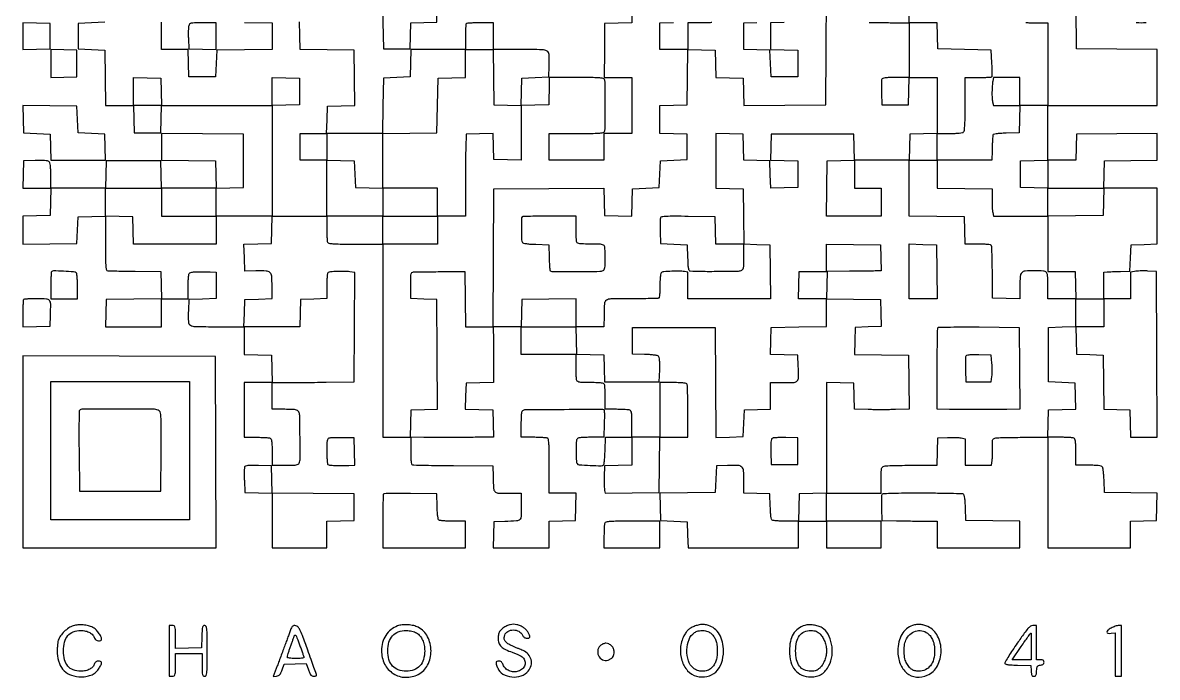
# Model space of a CAD drawing. Extents: x 179 to 1071, y 112 to 1107.
# Drawn here: x 179 to 1071, y 112 to 627 of the extents above; entities that cross this region are included whole.
import ezdxf

# ---------------------------------------------------------------- set-up
doc = ezdxf.new("R2010")
doc.units = 0

msp = doc.modelspace()

# ---------------------------------------------------------------- linework, layer by layer
for points in [[(658.112078, 659.283832), (658, 627.067663), (647.25, 626.783832), (636.5, 626.5), (636.287454, 605.25), (636.074907, 584), (647.037454, 584), (658, 584), (658, 562), (658, 540), (647, 540), (636, 540), (636, 529.5), (636, 519), (614.5, 519), (593, 519), (593, 529.5), (593, 540), (614.393011, 540, 0.002234), (626.024548, 540.051967, 0.014416), (631.892546, 540.273677, 0.022066), (635.350215, 540.658084, 0.268578), (636.347907, 541.464247, 0.090791), (636.854042, 544.164011, 0.001104), (636.890259, 562.008914, 0.001105), (636.847626, 579.85286, 0.090699), (636.340557, 582.554907, 0.27007), (635.353634, 583.347839, 0.020886), (631.844016, 583.726632, 0.01417), (625.939559, 583.947622, 0.002268), (614.393011, 584), (593, 584), (592.938509, 579.75, -0.001559), (592.901895, 577.668151, -0.000637), (592.839707, 574.839063, -0.00063), (592.765194, 571.799795, -0.000805), (592.688509, 569), (592.5, 562.5), (581.75, 562.216168), (571, 561.932337), (571, 540.432337), (571, 518.932337), (560.25, 519.216168), (549.5, 519.5), (549.214647, 529.783473), (548.929295, 540.066946), (538.214647, 539.783473), (527.5, 539.5), (527.296894, 529, 0.002228), (527.21541, 523.526299, 0.000669), (527.139675, 515.195312, 0.000671), (527.079753, 505.847196, 0.000728), (527.046894, 496.75), (527, 475), (516, 475), (505, 475), (505, 464), (505, 453), (483.5, 453), (462, 453), (462, 464), (462, 475), (440, 475), (418, 475), (418, 497), (418, 519), (407.5, 519), (397, 519), (397, 529.5), (397, 540), (407.466168, 540), (417.932337, 540), (418.216168, 550.75), (418.5, 561.5), (429.269408, 561.784029), (440.038815, 562.068057), (439.769408, 583.784029), (439.5, 605.5), (418.312025, 605.769707), (397.124049, 606.039414), (396.812025, 616.919814, -0.004491), (396.714923, 621.85121, -0.002696), (396.683795, 627.707745, -0.002699)], [(720.913621, 627.30265, -0.030363), (717.960143, 627.059586, -0.005351), (712.393011, 627), (702, 627), (702, 616.533832), (702, 606.067663), (712.75, 605.783832), (723.5, 605.5), (723.783492, 594.783492), (724.066984, 584.066984), (734.783492, 583.783492), (745.5, 583.5), (745.783972, 572.736192), (746.067944, 561.972383), (778.283972, 562.236192), (810.5, 562.5), (810.760623, 605.75), (811.021245, 649)], [(243.5, 627.5), (233, 627), (222.5, 626.5), (222.5, 616.5), (222.5, 606.5), (233, 606), (243.5, 605.5), (243.769502, 583.75), (244.039005, 562), (254.985671, 562), (265.932337, 562), (266.216168, 551.25), (266.5, 540.5), (277, 540.5), (287.5, 540.5), (287.783832, 551.25), (288.067663, 562), (331.533832, 562), (375, 562), (375, 518.5), (375, 475), (353, 475), (331, 475), (331, 485.966168), (331, 496.932337), (341.75, 497.216168), (352.5, 497.5), (352.5, 518.5), (352.5, 539.5), (320.25, 539.763853), (288, 540.027706), (288, 529.533741), (288, 519.039775), (309.25, 518.769888), (330.5, 518.5), (330.783832, 507.75), (331.067663, 497), (309.567663, 497), (288.067663, 497), (287.783832, 507.75), (287.5, 518.5), (266, 518.5), (244.5, 518.5), (244.216168, 507.75), (243.932337, 497), (222.466168, 497), (201, 497), (201, 506.877555, 0.007345), (200.929838, 511.653266, 0.024181), (200.685192, 514.794146, 0.035127), (200.271246, 516.875583, 0.154085), (199.600715, 517.916414, 0.132968), (198.513859, 518.412685, 0.020746), (196.150171, 518.703614, 0.018924), (192.957683, 518.84141, 0.009044), (188.850715, 518.788859), (179.5, 518.5), (179.216168, 507.75), (178.932337, 497), (190, 497), (201.067663, 497), (200.783832, 486.25), (200.5, 475.5), (189.75, 475.216168), (179, 474.932337), (179, 463.946281), (179, 452.960225), (200.25, 453.230112), (221.5, 453.5), (222, 464), (222.5, 474.5), (233.25, 474.783832), (244, 475.067663), (244, 453.533832, 0.001675), (244.043589, 440.524394, 0.018528), (244.271205, 435.325334, 0.050273), (244.750656, 432.709344, 0.321807), (245.75, 431.923472, 0.007858), (247.023208, 431.887831, 0.000194), (252.860938, 431.818467, 0.000419), (259.709552, 431.745494, 0.000286), (267.5, 431.673472), (287.5, 431.5), (287.783633, 420.769596), (288.067266, 410.039192), (266.283633, 409.769596), (244.5, 409.5), (244.216168, 398.75), (243.932337, 388), (265.966168, 388), (288, 388), (288, 399), (288, 410), (298.5, 410), (309, 410), (309.015313, 419.25, -0.008564), (309.083719, 422.891651, -0.01156), (309.278071, 426.180407, -0.008708), (309.549609, 428.898746, -0.112428), (309.888304, 429.853513, -0.201789), (311.09201, 430.690792, -0.032899), (313.967568, 431.107027, -0.021422), (318.556834, 431.268356, -0.005017), (326.25, 431.131925), (331, 431), (331, 420.533832), (331, 410.067663), (320.25, 409.783832), (309.5, 409.5), (309.204946, 401, 0.017378), (309.205453, 391.813808, 0.257598), (310.800938, 389.146345, 0.129107), (314.504163, 388.118547, 0.003484), (331.519052, 388), (353, 388), (353, 377.033832), (353, 366.067663), (363.75, 365.783832), (374.5, 365.5), (374.783832, 354.75), (375.067663, 344), (364.033832, 344), (353, 344), (353, 322.5), (353, 301), (362.418213, 301, -0.005951), (366.140776, 300.955695, -0.007831), (369.534475, 300.821697, -0.005915), (372.361889, 300.632106, -0.07203), (373.418213, 300.393011, -0.205218), (374.23239, 299.601595, -0.063068), (374.69735, 297.913621, -0.030363), (374.940414, 294.960143, -0.005351), (375, 289.393011), (375, 279), (385.393011, 279, 0.005351), (390.960143, 279.059586, 0.030363), (393.913621, 279.30265, 0.063068), (395.601595, 279.76761, 0.205218), (396.393011, 280.581787, 0.092035), (397.082732, 284.311621, 0.002469), (396.988198, 301.079487, 0.002013), (396.739749, 318.093092, 0.118746), (395.964816, 321.065741, 0.136247), (394.97615, 322.101327, 0.091172), (393.431565, 322.675502, 0.038385), (390.714599, 322.940782, 0.005149), (384.964816, 323), (375, 323), (375, 333.5), (375, 344), (385.25, 344.051249, 0.000534), (390.634636, 344.08392, 0.000154), (398.951562, 344.145827, 0.000155), (408.325425, 344.221401, 0.000165), (417.5, 344.301249), (439.5, 344.5), (439.760523, 387.616919), (440.021046, 430.733839), (436.260523, 431.226813, 0.030152), (432.075146, 431.520531, 0.012571), (426.413413, 431.433531, 0.008025), (420.87151, 431.119774, 0.120825), (419.047221, 430.529184, 0.221212), (418.609612, 429.863881, 0.011873), (418.292763, 427.293564, 0.015881), (418.071187, 423.998726, 0.008847), (418, 419.975966), (418, 410.069966), (407.75, 409.784983), (397.5, 409.5), (397.216168, 398.75), (396.932337, 388), (374.932337, 388), (352.932337, 388), (353.216168, 398.75), (353.5, 409.5), (364.25, 409.783832), (375, 410.067663), (375, 419.998648, 0.017952), (374.722203, 427.733478, 0.189539), (373.383025, 430.531217, 0.179112), (370.458594, 431.751344, 0.015715), (362.295316, 431.827825), (353.5, 431.633786), (353.216515, 442.282722), (352.93303, 452.931657), (363.716515, 453.215829), (374.5, 453.5), (374.783832, 464.25), (375.067663, 475), (396.533832, 475), (418, 475), (418, 465.581787, 0.005951), (418.044305, 461.859224, 0.007831), (418.178303, 458.465525, 0.005915), (418.367894, 455.638111, 0.07203), (418.606989, 454.581787, 0.258697), (419.662537, 453.696146, 0.030015), (422.835307, 453.275578, 0.015901), (428.485827, 453.049566, 0.002045), (440.606989, 453), (462, 453), (462, 377), (462, 301), (473, 301), (484, 301), (484, 290.468615, 0.006207), (484.063528, 285.351, 0.023583), (484.293405, 282.163056, 0.034381), (484.676007, 280.150606, 0.241481), (485.32139, 279.430165, 0.085611), (486.377617, 279.220891, 0.000629), (495.339902, 279.009908, 0.002355), (505.620934, 278.829261, 0.001505), (517.57139, 278.71155), (548.5, 278.5), (548.75078, 270, 0.007926), (549.170229, 260.756564, 0.170244), (550.214363, 258.27627, 0.199796), (552.528292, 257.184972, 0.011573), (560.519052, 257), (571, 257), (571, 246.519052, -0.011573), (570.815028, 238.528292, -0.199796), (569.72373, 236.214363, -0.170244), (567.243436, 235.170229, -0.007926), (558, 234.75078), (549.5, 234.5), (549.215017, 224.25), (548.930034, 214), (570.965017, 214), (593, 214), (593, 224.465017), (593, 234.930034), (603.25, 235.215017), (613.5, 235.5), (613.783832, 246.25), (614.067663, 257), (603.533832, 257), (593, 257), (592.905133, 267.75, -0.001128), (592.873119, 272.623851, -0.000676), (592.855971, 278.415424, -0.000676), (592.854492, 284.179654, -0.001177), (592.870992, 288.962083, 0.007104), (592.830855, 293.738102, 0.019964), (592.622009, 297.073424, 0.022901), (592.278536, 299.373225, 0.205491), (591.715859, 300.19677, 0.117117), (590.829819, 300.503135, 0.007), (587.993096, 300.74692, 0.010204), (584.573455, 300.922577, 0.007336), (580.75, 300.984687), (571, 301), (571, 311.393011, -0.005351), (571.059586, 316.960143, -0.030363), (571.30265, 319.913621, -0.063068), (571.76761, 321.601595, -0.205218), (572.581787, 322.393011, -0.090721), (575.163116, 322.877312, -0.000363), (604.735819, 322.989344, -0.000184), (634.904728, 323.070625, -0.198215), (636.083333, 322.587487, -0.195794), (636.245504, 322.207851, -0.001928), (636.285267, 319.186075, -0.005961), (636.276071, 315.675605, -0.003785), (636.185662, 311.587487), (635.871323, 301), (626.517449, 301, 0.005991), (622.819538, 300.955691, 0.007872), (619.446625, 300.821697, 0.005967), (616.636623, 300.632065, 0.071896), (615.581787, 300.393011, 0.19467), (614.780298, 299.644942, 0.069116), (614.312224, 298.117276, 0.033827), (614.069372, 295.475625, 0.00643), (614.015313, 290.643011, 0.007669), (614.076382, 287.053884, 0.010583), (614.248778, 283.835561, 0.007462), (614.488346, 281.169118, 0.115963), (614.788585, 280.307836, 0.238871), (616.381675, 279.362557, 0.005895), (625.114481, 278.883699, 0.006457), (633.798042, 278.622444, 0.202967), (635.742197, 279.40648, 0.168511), (636.055932, 280.050871, 0.005297), (636.377571, 283.000591, 0.00977), (636.655412, 286.533658, 0.006555), (636.841025, 290.58095), (637.18205, 301), (647.591025, 301), (658, 301), (658, 290.033832), (658, 279.067663), (647.25, 278.783832), (636.5, 278.5), (636.204946, 270, 0.006937), (636.133698, 266.579253, 0.008098), (636.163731, 263.330116, 0.007286), (636.273473, 260.588797, 0.047804), (636.478972, 259.230182), (637.048052, 256.960364), (658.274026, 257.230182), (679.5, 257.5), (679.769502, 279.25), (680.039005, 301), (690.989613, 301), (701.940221, 301), (701.930245, 321.022101, 0.002637), (701.885331, 328.801844, 0.003947), (701.756607, 335.596842, 0.001694), (701.581263, 341.396814, 0.083392), (701.353146, 342.522101, 0.219636), (700.585883, 343.269048, 0.051431), (698.796828, 343.700808, 0.027825), (695.767084, 343.938827, 0.005691), (690.393011, 344), (680, 344), (680, 322.5), (680, 301), (669, 301), (658, 301), (658, 311.393011, 0.005351), (657.940414, 316.960143, 0.030363), (657.69735, 319.913621, 0.063068), (657.23239, 321.601595, 0.205218), (656.418213, 322.393011, 0.070946), (655.373807, 322.631778, 0.006338), (652.68135, 322.821697, 0.008159), (649.449196, 322.955669, 0.006277), (645.918213, 323), (637, 323), (637, 331.918213, 0.006277), (636.955669, 335.449196, 0.008159), (636.821697, 338.68135, 0.006338), (636.631778, 341.373807, 0.070946), (636.393011, 342.418213, 0.204366), (635.605154, 343.231384, 0.063541), (633.93074, 343.696802, 0.030628), (631.003676, 343.940206, 0.005432), (625.5, 344, -0.005432), (619.996324, 344.059794, -0.030628), (617.06926, 344.303198, -0.063541), (615.394846, 344.768616, -0.204366), (614.606989, 345.581787, -0.07203), (614.367894, 346.638111, -0.005915), (614.178303, 349.465525, -0.007831), (614.044305, 352.859224, -0.005951), (614, 356.581787), (614, 366), (592.5, 366), (571, 366), (571, 377), (571, 388), (592.466168, 388), (613.932337, 388), (614.216168, 377.25), (614.5, 366.5), (625.216508, 366.216508), (635.933016, 365.933016), (636.216508, 355.216508), (636.5, 344.5), (658, 344.5), (679.5, 344.5), (679.784391, 354.099013, 0.007277), (679.854647, 358.762447, 0.02466), (679.706214, 361.801719, 0.036405), (679.360369, 363.805803, 0.159945), (678.730267, 364.808896, 0.130478), (677.755874, 365.259591, 0.01114), (675.010214, 365.678669, 0.01414), (671.661415, 366.01774, 0.010482), (667.945876, 366.209882), (658.5, 366.5), (658.5, 377), (658.5, 387.5), (691, 387.5), (723.5, 387.5), (723.760648, 344.216276), (724.021296, 300.932553), (734.760648, 301.216276), (745.5, 301.5), (746, 312), (746.5, 322.5), (756.75, 322.784983), (767, 323.069966), (767, 333.534983), (767, 344), (777.480948, 344, 0.01319), (785.50249, 344.211645, 0.203196), (787.933469, 345.397028, 0.179688), (788.928151, 348.034911, 0.009927), (788.795054, 357), (788.5, 365.5), (777.716515, 365.784171), (766.93303, 366.068343), (767.216515, 376.784171), (767.5, 387.5), (789.25, 387.769502), (811, 388.039005), (811, 399.03939), (811, 410.039775), (832.25, 409.769888), (853.5, 409.5), (853.783473, 398.785353), (854.066946, 388.070705), (843.783473, 387.785353), (833.5, 387.5), (833.216371, 376.769986), (832.932742, 366.039971), (854.216371, 365.769986), (875.5, 365.5), (875.769629, 344.338997), (876.039257, 323.177994), (865.269629, 322.838997, -0.004764), (860.370632, 322.731502, -0.002808), (854.515836, 322.691718, -0.002808), (848.666157, 322.717677, -0.004802), (843.78428, 322.813661), (833.068561, 323.127322), (832.78428, 333.313661), (832.5, 343.5), (821.75, 343.783832), (811, 344.067663), (811, 300.567663), (811, 257.067663), (800.25, 256.783832), (789.5, 256.5), (789.216168, 245.75), (788.932337, 235), (779.216168, 235.015313, -0.007334), (775.406013, 235.077213, -0.010202), (771.998336, 235.252233, -0.006997), (769.171517, 235.495121, -0.117134), (768.288805, 235.800347, -0.199883), (767.737468, 236.589, -0.01918), (767.315749, 238.944063, -0.019108), (766.987032, 242.199826, -0.00836), (766.788805, 246.535034), (766.5, 256.5), (756.25, 256.784983), (746, 257.069966), (746, 266.999799, 0.018385), (745.714843, 274.752275, 0.190058), (744.352383, 277.578778, 0.180404), (741.390744, 278.792788, 0.01627), (733.243181, 278.788833), (724.5, 278.5), (724, 268), (723.5, 257.5), (701.716367, 257.230404), (679.932734, 256.960808), (680.216367, 246.230404), (680.5, 235.5), (691, 235), (701.5, 234.5), (701.784983, 224.25), (702.069966, 214), (745.534983, 214), (789, 214), (789, 224.5), (789, 235), (800, 235), (811, 235), (811, 224.5), (811, 214), (832.5, 214), (854, 214), (854, 224.5), (854, 235), (832.5, 235), (811, 235), (811, 246), (811, 257), (832.5, 257), (854, 257), (854, 267.383369, -0.003789), (854.049468, 273.911711, -0.046747), (854.318691, 276.381438, -0.144985), (854.986773, 277.634057, -0.133542), (856.25, 278.369714, -0.056178), (857.845984, 278.61027, -0.002325), (863.630687, 278.799577, -0.00401), (870.499162, 278.937273, -0.002833), (878.216168, 278.986345), (897.932337, 279), (898.216168, 289.75), (898.5, 300.5), (906, 300.80649, -0.008667), (909.109769, 300.879612, -0.00841), (912.251562, 300.846169, -0.008349), (915.012596, 300.724159, -0.030569), (916.75, 300.511177), (920, 299.909374), (920, 289.454687), (920, 279), (930.372192, 279), (940.744384, 279), (941.240606, 282.75, 0.020239), (941.413553, 284.643411, 0.007234), (941.511592, 287.354508, 0.007164), (941.533497, 290.334585, 0.008407), (941.466288, 293.158963, -0.00749), (941.364576, 297.127075, -0.066355), (941.576942, 298.861018, -0.160581), (942.184633, 299.803224, -0.104734), (943.347873, 300.395308, -0.056676), (944.885355, 300.625916, -0.002168), (950.669375, 300.807096, -0.003862), (957.526973, 300.939151, -0.00271), (965.25, 300.986345), (985, 301), (985, 257.5), (985, 214), (1017.5, 214), (1050, 214), (1050, 224.465017), (1050, 234.930034), (1060.25, 235.215017), (1070.5, 235.5), (1070.783625, 246.229609), (1071.06725, 256.959219), (1050.283625, 257.229609), (1029.5, 257.5), (1029.209882, 266.945876, 0.010217), (1029.019842, 270.65896, 0.013854), (1028.687053, 274.000112, 0.010763), (1028.277004, 276.740901, 0.131421), (1027.837437, 277.695876, 0.163434), (1026.855494, 278.30342, 0.027915), (1024.661716, 278.689599, 0.021862), (1021.465038, 278.92889, 0.00775), (1016.877555, 279), (1007, 279), (1007, 289.393011, 0.005351), (1006.940414, 294.960143, 0.030363), (1006.69735, 297.913621, 0.063068), (1006.23239, 299.601595, 0.205218), (1005.418213, 300.393011, 0.0721), (1004.361111, 300.632128, 0.005887), (1001.524537, 300.821697, 0.007809), (998.119908, 300.955696, 0.00593), (994.384381, 301), (984.932337, 301), (985.216168, 311.75), (985.5, 322.5), (996.284606, 322.784183), (1007.069211, 323.068365), (1006.784606, 333.284183), (1006.5, 343.5), (996, 344), (985.5, 344.5), (985.5, 366), (985.5, 387.5), (996.215829, 387.783485), (1006.931657, 388.06697), (1007.215829, 377.283485), (1007.5, 366.5), (1018, 366), (1028.5, 365.5), (1028.769787, 344.284765), (1029.039573, 323.069529), (1039.269787, 322.784765), (1049.5, 322.5), (1049.783832, 311.75), (1050.067663, 301), (1060.541073, 301), (1071.014483, 301), (1070.757242, 366.25), (1070.5, 431.5), (1063.5, 431.807779, 0.009375), (1060.58164, 431.88131, 0.008811), (1057.601562, 431.84799, 0.008811), (1054.961002, 431.725313, 0.029867), (1053.25, 431.512466), (1050, 430.909374), (1050, 420.454687), (1050, 410), (1039.5, 410), (1029, 410), (1029, 420.5), (1029, 431), (1031.75, 431.157695, -0.00512), (1033.274129, 431.229446, -0.001123), (1035.895313, 431.320057, -0.001169), (1038.92695, 431.410942, -0.001123), (1042, 431.48897), (1049.5, 431.662548), (1050, 442.081274), (1050.5, 452.5), (1060.75, 452.784983), (1071, 453.069966), (1071, 475.034983), (1071, 497), (1049.966168, 497), (1028.932337, 497), (1029.216168, 507.75), (1029.5, 518.5), (1050.25, 518.770288), (1071, 519.040577), (1071, 529.534336), (1071, 540.028094), (1039.25, 539.764047), (1007.5, 539.5), (1007.215017, 529.25), (1006.930034, 519), (995.965017, 519), (985, 519), (985, 540.5), (985, 562), (1028, 562), (1071, 562), (1071, 583.985953), (1071, 605.971906), (1039.25, 606.235953), (1007.5, 606.5), (1007.236147, 638.75)], [(967.630442, 627.311224, 0.018472), (970.928253, 627.074295, 0.008695), (975.2, 627), (985, 627), (985, 594.5), (985, 562), (974, 562), (963, 562), (963, 573), (963, 584), (952.625, 584), (942.25, 584), (941.758628, 581.25, 0.027106), (941.288516, 577.435219, 0.013534), (941.087367, 572.57364, 0.012938), (941.141623, 567.89216, 0.044715), (941.524856, 564.886829), (942.158911, 562), (952.613287, 562), (963.067663, 562), (962.783832, 551.25), (962.5, 540.5), (952.25, 540.215017, 0.00691), (947.549079, 540.019269, 0.021984), (944.420839, 539.707303, 0.026625), (942.368684, 539.298578, 0.310698), (941.858431, 538.715017, 0.00737), (941.600853, 536.179806, 0.007856), (941.424381, 533.691472, 0.005868), (941.292666, 530.655166, 0.002007), (941.171044, 526.25), (941, 519), (919.5, 519), (898, 519), (898, 529.5), (898, 540), (907.8, 540, 0.008695), (912.071747, 540.074295, 0.018472), (915.369558, 540.311224, 0.019349), (917.799696, 540.671932, 0.150969), (918.8, 541.2, 0.175156), (919.391927, 542.461896, 0.00933), (919.721154, 546.954487, 0.010454), (919.937931, 553.406919, 0.003169), (920, 563.2), (920, 584), (930.440983, 584, 0.006722), (934.467715, 584.054136, 0.010644), (937.914605, 584.220313, 0.00485), (940.79731, 584.448982, 0.270593), (941.221295, 584.75, 0.108736), (941.342941, 585.325634, 0.002351), (941.305167, 588.217188, 0.005279), (941.208948, 591.613558, 0.003525), (941.030312, 595.5), (940.5, 605.5), (919.5, 606), (898.5, 606.5), (898.215017, 616.75), (897.930034, 627), (886.965017, 627), (876, 627), (876, 637.966168)], [(844.5, 627.347508, 0.000324), (849.45558, 627.282022, 0.0002), (855.279687, 627.211168, 0.000201), (861.032594, 627.1458, 0.000362), (865.75, 627.097508), (876, 627), (876, 605.5), (876, 584), (887, 584), (898, 584), (898, 562.033832), (898, 540.067663), (887.25, 539.783832), (876.5, 539.5), (876.215017, 529.25), (875.930034, 519), (886.965017, 519), (898, 519), (898, 508.019502), (898, 497.039005), (919.613034, 496.769502), (941.226067, 496.5), (941.145694, 488.5, 0.00646), (941.155074, 485.235541, 0.006892), (941.249551, 482.042188, 0.006588), (941.40475, 479.300011, 0.031651), (941.612115, 477.75), (942.158911, 475), (963.579455, 475), (985, 475), (985, 485.966168), (985, 496.932337), (974.25, 497.216168), (963.5, 497.5), (963.5, 508), (963.5, 518.5), (974.25, 518.783832), (985, 519.067663), (985, 508.033832), (985, 497), (1007.033832, 497), (1029.067663, 497), (1028.783832, 486.25), (1028.5, 475.5), (1006.75, 475.230498), (985, 474.960995), (985, 453.185669), (985, 431.410344), (995.75, 431.455172), (1006.5, 431.5), (1006.783832, 420.75), (1007.067663, 410), (1018.033832, 410), (1029, 410), (1029, 399), (1029, 388), (1018, 388), (1007, 388), (1007, 399), (1007, 410), (996, 410), (985, 410), (985, 420.393011, 0.010683), (984.830492, 428.325588, 0.176701), (983.83503, 430.730054, 0.195954), (981.56354, 431.803537, 0.01362), (974.352471, 432, 0.019093), (967.160012, 431.725249, 0.187041), (964.469167, 430.438102, 0.174297), (963.248524, 427.627243, 0.016142), (963, 419.930985), (963, 409.932337), (952.25, 410.216168), (941.5, 410.5), (941.38082, 430.63382, 0.003169), (941.285248, 438.431055, 0.004865), (941.09401, 445.181209, 0.00179), (940.852713, 450.973759, 0.127779), (940.571803, 451.88382, 0.215139), (939.84812, 452.371943, 0.016162), (937.441145, 452.704426, 0.017883), (934.192825, 452.92951, 0.008355), (929.974815, 453), (920.067663, 453), (919.783832, 463.75), (919.5, 474.5), (897.75, 474.769502), (876, 475.039005), (876, 497.019502), (876, 519), (854.5, 519), (833, 519), (833, 508), (833, 497), (843.5, 497), (854, 497), (854, 486), (854, 475), (832.480498, 475), (810.960995, 475), (811.230498, 496.75), (811.5, 518.5), (822.284606, 518.784183), (833.069211, 519.068365), (832.784606, 529.284183), (832.5, 539.5), (800, 539.5), (767.5, 539.5), (767.215394, 529.284183), (766.930789, 519.068365), (777.715394, 518.784183), (788.5, 518.5), (788.5, 508), (788.5, 497.5), (777.784171, 497.216515), (767.068343, 496.93303), (766.784171, 507.716515), (766.5, 518.5), (756.284601, 518.784601), (746.069202, 519.069202), (745.784601, 529.284601), (745.5, 539.5), (734.75, 539.783832), (724, 540.067663), (724, 518.567663), (724, 497.067663), (734.75, 496.783832), (745.5, 496.5), (745.769405, 474.784769), (746.038811, 453.069538), (756.269405, 452.784769), (766.5, 452.5), (766.769888, 431.25), (767.039775, 410), (734.519888, 410), (702, 410), (702, 420.420545), (702, 430.841089), (699.25, 431.308357, 0.040034), (695.361315, 431.652559, 0.011275), (689.268116, 431.56548, 0.007125), (683.133463, 431.251794, 0.122669), (681.23354, 430.644336, 0.200749), (680.668297, 429.854234, 0.025945), (680.303185, 427.763405, 0.021994), (680.070119, 424.743529, 0.008261), (680, 420.5, -0.009372), (679.931814, 416.86254, -0.014177), (679.723498, 413.703099, -0.008832), (679.432875, 411.115719, -0.225643), (679.058718, 410.53629, -0.131045), (678.278426, 410.300914, -0.001294), (672.387329, 410.125433, -0.004139), (665.574963, 409.996579, -0.002658), (657.669406, 409.954545, 0.003766), (641.501787, 409.832769, 0.133915), (637.925334, 408.799269, 0.244598), (636.320176, 406.142371, 0.015533), (636.013655, 396.75), (636, 388), (625, 388), (614, 388), (614, 398.995802), (614, 409.991604), (592.75, 409.745802), (571.5, 409.5), (571.216168, 398.75), (570.932337, 388), (559.911942, 388), (548.891548, 388), (549.004205, 377.25, -0.001277), (549.043241, 372.324301, -0.000725), (549.066605, 366.363063, -0.000724), (549.072733, 360.357551, -0.001195), (549.058431, 355.283832), (549, 344.067663), (538.25, 343.783832), (527.5, 343.5), (527.215394, 333.284183), (526.930789, 323.068365), (537.715394, 322.784183), (548.5, 322.5), (548.783832, 311.75), (549.067663, 301), (539.283832, 300.989367, 0.000597), (534.647721, 300.978789, 0.000287), (528.702126, 300.954706, 0.000285), (522.499957, 300.922489, 0.000408), (517, 300.886304, -0.001173), (511.464508, 300.858358, -0.000792), (505.150999, 300.8513, -0.000798), (499.047262, 300.863891, -0.001591), (494.216168, 300.896937), (483.932337, 301), (484.216168, 311.75), (484.5, 322.5), (494.760596, 322.7851), (505.021193, 323.0702), (504.760596, 366.2851), (504.5, 409.5), (494.25, 409.784983), (484, 410.069966), (484, 420.534983, -0.003292), (484.044282, 427.260355, -0.049322), (484.305566, 429.589097, -0.183808), (484.982898, 430.636919, -0.151038), (486.25, 431.076001, -0.005362), (487.819702, 431.112176, -0.000224), (493.420313, 431.178665, -0.000387), (500.057464, 431.249356, -0.000275), (507.5, 431.318773), (526.5, 431.485546), (526.769502, 409.742773), (527.039005, 388), (538.01089, 388), (548.982775, 388), (549.241388, 442.25), (549.5, 496.5), (592.716061, 496.760597), (635.932122, 497.021194), (636.216061, 486.260597), (636.5, 475.5), (647.215829, 475.216515), (657.931657, 474.93303), (658.215829, 485.716515), (658.5, 496.5), (669, 497), (679.5, 497.5), (680, 508), (680.5, 518.5), (691, 519), (701.5, 519.5), (701.5, 529.5), (701.5, 539.5), (690.75, 539.783832), (680, 540.067663), (680, 551), (680, 561.932337), (690.75, 562.216168), (701.5, 562.5), (701.750158, 584.25), (702.000316, 606), (691.000158, 606), (680, 606), (680, 616.466168), (680, 626.932337), (690.75, 627.216168)], [(1054.502514, 627.213502, 0.017853), (1062.259538, 627.209712)]]:
    msp.add_lwpolyline(points, format="xyb")
for points in [[(462.230112, 627.75), (462.5, 606.5), (473, 606.5), (483.5, 606.5), (483.784601, 616.715399), (484.069202, 626.930798), (494.284601, 627.215399), (504.5, 627.5), (504.783832, 638.25), (505.067663, 649), (483.513944, 649), (461.960225, 649)], [(179, 616.5), (179, 605.932337), (189.75, 606.216168), (200.5, 606.5), (200.5, 616.5), (200.5, 626.5), (189.75, 626.783832), (179, 627.067663)], [(201, 595), (201, 583.930034), (211.25, 584.215017), (221.5, 584.5), (221.5, 595), (221.5, 605.5), (211.25, 605.784983), (201, 606.069966)], [(287.783832, 572.75), (288.067663, 562), (277.033832, 562), (266, 562), (266, 573.033832), (266, 584.067663), (276.75, 583.783832), (287.5, 583.5)], [(396.5, 573), (396.5, 562.5), (385.75, 562.216168), (375, 561.932337), (375, 573), (375, 584.067663), (385.75, 583.783832), (396.5, 583.5)], [(179.215966, 551.269987), (179.5, 540.5), (190, 540), (200.5, 539.5), (200.784983, 529.25), (201.069966, 519), (222.569966, 519), (244.069966, 519), (243.784983, 529.25), (243.5, 539.5), (233, 540), (222.5, 540.5), (222, 551), (221.5, 561.5), (200.215966, 561.769987), (178.931931, 562.039973)], [(288, 486), (288, 475), (309.5, 475), (331, 475), (331, 464), (331, 453), (298.533832, 453), (266.067663, 453), (265.783832, 463.75), (265.5, 474.5), (254.75, 474.783832), (244, 475.067663), (244, 486.033832), (244, 497), (266, 497), (288, 497)], [(897.769888, 431.25), (898.039775, 410), (887.019888, 410), (876, 410), (876, 431.533832), (876, 453.067663), (886.75, 452.783832), (897.5, 452.5)], [(179, 289.506286), (179, 214), (255.006326, 214), (331.012652, 214), (330.756326, 289.25), (330.5, 364.5), (254.75, 364.756286), (179, 365.012572)], [(310, 290.5), (310, 236), (255.5, 236), (201, 236), (201, 290.5), (201, 345), (255.5, 345), (310, 345)]]:
    msp.add_lwpolyline(points, close=True)
for points in [[(353.25, 627.230498), (375, 626.960995), (375, 616.5), (375, 606.039005), (353.25, 605.769502), (331.5, 605.5), (331, 595), (330.5, 584.5), (320, 584.5), (309.5, 584.5), (309.216168, 595.25), (308.932337, 606), (298.466168, 606), (288, 606), (288, 627.5)], [(777.75, 627.216168), (767, 626.932337), (767, 616.5), (767, 606.067663), (777.75, 605.783832), (788.5, 605.5), (788.5, 595), (788.5, 584.5), (778, 584.5), (767.5, 584.5), (767, 595), (766.5, 605.5), (756.25, 605.784983), (746, 606.069966), (746, 616.5), (746, 626.930034), (756.25, 627.215017)]]:
    msp.add_lwpolyline(points)
for points in [[(309.472548, 624.746645, 0.047213), (309.269098, 623.414471, 0.007738), (309.160222, 620.806198, 0.008456), (309.131457, 617.723436, 0.00737), (309.203496, 614.496645), (309.5, 606.5), (320.25, 606.216168), (331, 605.932337), (331, 616.466168), (331, 627), (320.519052, 627, 0.003696), (313.909309, 626.951146, 0.046645), (311.434044, 626.682761, 0.147279), (310.189822, 626.013211, 0.135509)], [(527.666667, 626.333333, 0.177413), (527.400114, 625.758552, 0.004912), (527.195833, 622.973958, 0.009526), (527.048294, 619.649913, 0.006327), (527, 615.833333), (527, 606), (505.533832, 606), (484.067663, 606), (483.783832, 595.25), (483.5, 584.5), (473, 584), (462.5, 583.5), (462.230498, 561.75), (461.960995, 540), (439.980498, 540), (418, 540), (418, 529.533832), (418, 519.067663), (428.75, 518.783832), (439.5, 518.5), (440, 508), (440.5, 497.5), (451.25, 497.216168), (462, 496.932337), (462, 485.966168), (462, 475), (483.5, 475), (505, 475), (505, 486), (505, 497), (483.5, 497), (462, 497), (462, 518.480112), (462, 539.960225), (483.25, 540.230112), (504.5, 540.5), (505, 562), (505.5, 583.5), (516.25, 583.783832), (527, 584.067663), (527, 595.033832), (527, 606), (537.980498, 606), (548.960995, 606), (549.230498, 584.25), (549.5, 562.5), (560.215829, 562.216515), (570.931657, 561.93303), (571.215829, 572.716515), (571.5, 583.5), (582, 584), (592.5, 584.5), (592.795054, 593, 0.017378), (592.794547, 602.186192, 0.257598), (591.199062, 604.853655, 0.129107), (587.495837, 605.881453, 0.003484), (570.480948, 606), (549, 606), (549, 616.5), (549, 627), (538.666667, 627, 0.006022), (534.658388, 626.951724, 0.009111), (531.172917, 626.804167, 0.004516), (528.245497, 626.600197, 0.178563)], [(854.428774, 582.674983, 0.081654), (854.239658, 581.758353, 0.005045), (854.154817, 578.970602, 0.007376), (854.136178, 575.631743, 0.005394), (854.210159, 571.924983), (854.5, 562.5), (865, 562.5), (875.5, 562.5), (875.783832, 573.25), (876.067663, 584), (865.502447, 584, 0.006163), (860.358283, 583.936587, 0.023613), (857.163994, 583.706615, 0.034632), (855.151549, 583.323077, 0.241229)], [(571.666667, 474.333333, 0.196533), (571.04225, 472.845176, 0.003958), (571.031876, 464.520042, 0.005092), (571.169519, 456.353105, 0.135593), (571.800347, 454.288805, 0.199883), (572.589, 453.737468, 0.01918), (574.944063, 453.315749, 0.019108), (578.199826, 452.987032, 0.00836), (582.535034, 452.788805), (592.5, 452.5), (592.831495, 442.501838, 0.003665), (592.987871, 438.640214, 0.005738), (593.18483, 435.32142, 0.001909), (593.397961, 432.468558, 0.178617), (593.568832, 432.097835, 0.198585), (595.042316, 431.486409, 0.000728), (614.106498, 431.490119, 0.001111), (632.796202, 431.5625, 0.118197), (635.25, 432.166623, 0.146938), (636.146469, 433.033276, 0.081244), (636.67086, 434.477073, 0.039357), (636.934432, 436.917575, 0.007227), (637, 441.453396, 0.006668), (636.955641, 444.779332, 0.008541), (636.821697, 447.83856, 0.006839), (636.631409, 450.387512, 0.069666), (636.393011, 451.418213, 0.204366), (635.605154, 452.231384, 0.063541), (633.93074, 452.696802, 0.030628), (631.003676, 452.940206, 0.005432), (625.5, 453, -0.005432), (619.996324, 453.059794, -0.030628), (617.06926, 453.303198, -0.063541), (615.394846, 453.768616, -0.204366), (614.606989, 454.581787, -0.07203), (614.367894, 455.638111, -0.005915), (614.178303, 458.465525, -0.007831), (614.044305, 461.859224, -0.005951), (614, 465.581787), (614, 475), (593.166667, 475, 0.002993), (585.132422, 474.951903, 0.004756), (578.257292, 474.804167, 0.001277), (572.287675, 474.603799, 0.189545)], [(680.436432, 473.69494, 0.081377), (680.244472, 472.767103, 0.005152), (680.157067, 469.976464, 0.007464), (680.136743, 466.63317, 0.005474), (680.210159, 462.924983), (680.5, 453.5), (691, 453), (701.5, 452.5), (701.784983, 442.25, 0.004749), (702.000014, 436.486979, 0.035944), (702.322053, 433.78555, 0.096524), (702.873514, 432.416646, 0.235456), (703.784983, 431.879048, 0.015984), (711.880307, 431.567685, 0.003337), (726.085984, 431.570474, 0.001179), (741.257902, 431.710492, 0.082383), (743.75, 432.153638, 0.122918), (745.008403, 432.987098, 0.134861), (745.674017, 434.287449, 0.047088), (745.947726, 436.74563, 0.004196), (746, 442.975249), (746, 453), (735.033832, 453), (724.067663, 453), (723.783832, 463.75), (723.5, 474.5), (702.226273, 474.769957, 0.002397), (691.096014, 474.857837, 0.0131), (685.0794, 474.718847, 0.01632), (681.363561, 474.413716, 0.279403)], [(853.784983, 442.25), (854.069966, 432), (850.284983, 431.864986, -0.005394), (847.924275, 431.806269, -0.000584), (842.471214, 431.735855, -0.000716), (835.978112, 431.668894, -0.000577), (829, 431.614986), (811.5, 431.5), (811.216168, 420.75), (810.932337, 410), (799.932337, 410), (788.932337, 410), (789.216168, 420.694019), (789.5, 431.388039), (800.25, 431.401998), (811, 431.415958), (811, 442.227867), (811, 453.039775), (832.25, 452.769888), (853.5, 452.5)], [(201.742145, 431.408811, 0.175997), (201.445826, 430.774412, 0.005409), (201.218005, 427.849255, 0.010027), (201.053785, 424.34688, 0.0067), (201, 420.333333), (201, 410), (211.5, 410), (222, 410), (222, 419.940983, 0.00879), (221.932283, 423.792522, 0.013381), (221.725265, 427.131598, 0.007936), (221.437129, 429.877493, 0.228033), (221.064731, 430.459994, 0.121746), (219.000127, 431.124248, 0.004978), (211.145476, 431.588374, 0.003442), (203.064571, 431.929432, 0.208102)], [(179.666667, 409.333333, 0.178637), (179.399783, 408.754242, 0.004491), (179.195833, 405.817145, 0.009085), (179.048275, 402.320751, 0.006002), (179, 398.299502), (179, 387.932337), (189.75, 388.216168), (200.5, 388.5), (200.795054, 397, 0.009626), (200.932798, 405.916466, 0.172284), (199.978172, 408.572651, 0.209042), (197.626, 409.774609, 0.015066), (190.147615, 410, 0.006339), (186.338339, 409.951706, 0.009542), (183.020445, 409.804167, 0.004928), (180.241287, 409.599873, 0.177367)], [(962.763853, 355.25), (963.027706, 323), (952.763853, 322.926805, -0.00126), (944.527276, 322.888824, -0.000694), (934.455126, 322.881746, -0.00058), (922.339842, 322.904102, -0.000334), (907.75, 322.957682), (898, 323), (898, 354.833333, -0.002001), (898.049029, 367.086392, -0.003231), (898.199888, 377.515513, -0.000593), (898.402981, 386.698691, -0.192864), (898.680468, 387.347135, -0.194926), (899.328722, 387.621499, -0.000608), (908.434599, 387.750224, -0.003285), (918.778546, 387.815907, -0.002034), (930.930468, 387.763802), (962.5, 387.5)], [(920.44275, 364.711405, 0.081149), (920.248444, 363.774362, 0.00524), (920.158923, 360.981301, 0.007536), (920.137209, 357.634347, 0.00554), (920.210159, 353.924983), (920.5, 344.5), (930.5, 344.5), (940.5, 344.5), (941.08534, 348.886315, 0.022863), (941.269448, 350.99849, 0.010307), (941.326793, 353.780045, 0.01018), (941.266834, 356.724741, 0.013684), (941.08534, 359.386315), (940.5, 365.5), (930.732592, 365.786422, 0.006215), (925.820487, 365.869374, 0.027145), (922.9185, 365.724677, 0.046335), (921.158442, 365.373938, 0.232847)], [(223.453816, 321.740243, 0.089548), (223.261817, 320.729866, 0.000598), (223.19019, 311.747155, 0.00234), (223.168607, 301.460077, 0.00149), (223.235201, 289.490243), (223.5, 258.5), (255.5, 258.5), (287.5, 258.5), (287.765726, 289.5, 0.001225), (287.879013, 308.006621, 0.012082), (287.71941, 315.793845, 0.024457), (287.315418, 320.099227, 0.201729), (286.324597, 321.75, 0.157681), (282.495237, 323.016106, 0.001671), (254.221233, 323.106234, 0.001077), (225.335041, 323.03952, 0.309316)], [(419.75, 300.328083, 0.194519), (418.828773, 299.629012, 0.092714), (418.306364, 298.208976, 0.036871), (418.056246, 295.553468, 0.005051), (418, 289.985693, 0.009063), (418.069327, 286.161326, 0.013756), (418.281203, 282.842866, 0.008353), (418.576429, 280.119345, 0.226913), (418.957287, 279.526398, 0.121482), (420.247189, 279.110653, 0.007502), (424.297703, 278.887604, 0.010325), (429.338105, 278.790019, 0.00632), (435.283832, 278.872858), (440.067663, 279), (439.783832, 289.75), (439.5, 300.5), (430.5, 300.651407, 0.005154), (426.925513, 300.674691, 0.006569), (423.629687, 300.618886, 0.005222), (420.874884, 300.507225, 0.053537)], [(768.211769, 300.1713, 0.194409), (767.60482, 299.304382, 0.033527), (767.279413, 297.284794, 0.023597), (767.138468, 294.191727, 0.006852), (767.211769, 289.417355), (767.5, 279.5), (778, 279.5), (788.5, 279.5), (788.5, 290), (788.5, 300.5), (779, 300.753945, 0.008497), (775.267186, 300.790269, 0.011674), (771.912207, 300.687545, 0.00849), (769.137493, 300.490389, 0.12262)], [(353.442274, 277.710164, 0.081166), (353.248144, 276.773814, 0.005233), (353.158783, 273.980936, 0.007531), (353.137174, 270.634259, 0.005535), (353.210159, 266.924983), (353.5, 257.5), (364.25, 257.216168), (375, 256.932337), (375, 235.466168), (375, 214), (396.5, 214), (418, 214), (418, 224.466168), (418, 234.932337), (428.75, 235.216168), (439.5, 235.5), (439.5, 246), (439.5, 256.5), (407.283692, 256.763809), (375.067383, 257.027617), (374.783692, 267.763809), (374.5, 278.5), (364.232115, 278.785181, 0.005823), (359.049899, 278.868732, 0.025951), (356.012272, 278.724596, 0.043922), (354.172333, 278.376284, 0.236652)], [(462.686388, 256.353055, 0.189241), (462.408044, 255.714979, 0.001349), (462.201626, 249.748501, 0.00489), (462.049525, 242.868937, 0.003082), (462, 234.833333), (462, 214), (494.5, 214), (527, 214), (527, 224.5), (527, 235), (517.25, 235.015313, -0.007309), (513.426877, 235.077211, -0.010173), (510.008274, 235.252233, -0.006962), (507.172107, 235.495095, -0.117226), (506.288805, 235.800347, -0.199883), (505.737468, 236.589, -0.01918), (505.315749, 238.944063, -0.019108), (504.987032, 242.199826, -0.00836), (504.788805, 246.535034), (504.5, 256.5), (483.936388, 256.769721, 0.003162), (476.00418, 256.823589, 0.005018), (469.21171, 256.758585, 0.001402), (463.323998, 256.626628, 0.192368)], [(854.428774, 255.674983, 0.081654), (854.239658, 254.758353, 0.005045), (854.154817, 251.970602, 0.007376), (854.136178, 248.631743, 0.005394), (854.210159, 244.924983), (854.5, 235.5), (866, 235.320067, 0.000633), (871.148269, 235.246037, 0.000405), (877.132812, 235.172407, 0.000406), (882.998777, 235.10975, 0.000758), (887.75, 235.070067), (898, 235), (898, 224.5), (898, 214), (930.5, 214), (963, 214), (963, 224.480112), (963, 234.960225), (941.75, 235.230112), (920.5, 235.5), (920.211195, 245.464966, 0.00836), (920.012968, 249.800174, 0.019108), (919.684251, 253.055937, 0.01918), (919.262532, 255.411, 0.199883), (918.711195, 256.199653, 0.135333), (917.690432, 256.512156, 0.000975), (908.666882, 256.747767, 0.003618), (898.29667, 256.923247, 0.002299), (886.218615, 256.984687, 0.001608), (869.895267, 256.940185, 0.008809), (861.079686, 256.732462, 0.007835), (855.419669, 256.410368, 0.290771)], [(636.606989, 233.418213, 0.070946), (636.368222, 232.373807, 0.006338), (636.178303, 229.68135, 0.008159), (636.044331, 226.449196, 0.006277), (636, 222.918213), (636, 214), (658, 214), (680, 214), (680, 224.5), (680, 235), (658.606989, 235, 0.002045), (646.485827, 234.950434, 0.015901), (640.835307, 234.724422, 0.030015), (637.662537, 234.303854, 0.258697)], [(218.704136, 152.724687, 0.06875), (215.13206, 151.001917, 0.045894), (211.591028, 148.147857, 0.046194), (208.662595, 144.72954, 0.074454), (206.938379, 141.313287, 0.045256), (206.519559, 139.510945, 0.015721), (206.235899, 136.855848, 0.015469), (206.105419, 133.896238, 0.017394), (206.16712, 131.048174, 0.072718), (207.779152, 123.161638, 0.11269), (211.520513, 117.340485, 0.115529), (217.339128, 113.812284, 0.079113), (225, 112.59836, 0.045595), (229.600255, 113.022195, 0.065655), (233.483966, 114.283935, 0.072351), (236.62741, 116.387265, 0.072401), (239.040484, 119.298549, 0.023634), (240.568046, 122.092813, 0.134762), (240.876628, 123.740654, 0.277875), (240.210982, 124.663525, 0.101309), (238.567388, 125, 0.061149), (237.499882, 124.868956, 0.082371), (236.60805, 124.482755, 0.08871), (235.936101, 123.85678, 0.084328), (235.508279, 123.026085, -0.105962), (234.08797, 120.536625, -0.08529), (231.669117, 118.616245, -0.073405), (228.398706, 117.406461, -0.051987), (224.5, 117, -0.088447), (218.650419, 118.042917, -0.129993), (214.396231, 121.025162, -0.115296), (211.846607, 126.028621, -0.060498), (211, 133, -0.060498), (211.846607, 139.971379, -0.115296), (214.396231, 144.974838, -0.129993), (218.650419, 147.957083, -0.088447), (224.5, 149, -0.051987), (228.398706, 148.593539, -0.073405), (231.669117, 147.383755, -0.08529), (234.08797, 145.463375, -0.105962), (235.508279, 142.973915, 0.185554), (236.547519, 141.6736, 0.099942), (238.516103, 140.998489, 0.126694), (240.291512, 141.214176, 0.309569), (240.996262, 142.25, 0.123827), (240.456077, 144.370925, 0.037311), (238.645681, 147.193038, 0.038018), (236.32643, 149.832214, 0.074282), (234.061456, 151.46822, 0.057801), (230.598379, 152.778756, 0.04119), (226.502809, 153.45638, 0.04116), (222.34729, 153.453724, 0.057358)], [(294, 133), (294, 113), (296.5, 113, 0.104331), (297.950811, 113.306062, 0.224677), (298.680556, 114.15, 0.064117), (298.955995, 116.064536, 0.003707), (299, 122), (299, 131), (309.5, 131), (320, 131), (320, 122, 0.004487), (320.049067, 116.532834, 0.050222), (320.305556, 114.375, 0.168559), (320.915397, 113.386209, 0.17273), (322, 113, 0.286287), (323.1449, 113.714064, 0.089188), (323.725, 115.75, 0.023375), (323.960377, 120.192962, 0.001547), (324, 133, 0.001583), (323.959794, 145.701619, 0.022857), (323.725487, 150.200368, 0.083947), (323.159711, 152.283157, 0.292447), (322.038933, 153, 0.178333), (320.977452, 152.608971, 0.154511), (320.345846, 151.597702, 0.04962), (320.012871, 149.431657, 0.005091), (319.788933, 144.25), (319.5, 135.5), (309.25, 135.215017), (299, 134.930034), (299, 143.965017, 0.003684), (298.956076, 149.925856, 0.063889), (298.680824, 151.846502, 0.224551), (297.950864, 152.692806, 0.104705), (296.5, 153), (294, 153)], [(389.898309, 150.316376, 0.003337), (389.276772, 148.697119, 0.000606), (388.14723, 145.68356, 0.000652), (386.833723, 142.152188, 0.000591), (385.485609, 138.5, -0.000223), (383.994162, 134.450338, -0.000139), (382.241059, 129.70082, -0.000139), (380.50897, 125.016257, -0.000252), (379.088472, 121.183644), (376.001374, 112.867288), (378.623753, 113.183644, 0.077155), (380.008644, 113.572987, 0.104577), (381.050716, 114.343144, 0.072402), (381.940189, 115.696683, 0.021216), (382.898861, 118), (384.551588, 122.5), (393.221126, 122.788136), (401.890664, 123.076271), (403.680051, 118.038136, 0.016274), (404.699172, 115.440068, 0.067928), (405.564227, 114.003496, 0.11715), (406.517717, 113.263638, 0.107073), (407.734719, 113, 0.036928), (408.602252, 113.06416, 0.055617), (409.334574, 113.258005, 0.072943), (409.835438, 113.541804, 0.231417), (410, 113.878315, 0.083754), (409.888443, 114.539625, 0.000564), (407.970647, 120.042183, 0.002203), (405.739625, 126.331215, 0.001404), (403.091563, 133.628315, 0.002419), (398.853521, 145.034081, 0.02478), (396.845984, 149.651145, 0.068187), (395.304387, 151.924618, 0.181265), (393.592048, 152.816376, 0.053691), (392.243587, 152.835555, 0.126149), (391.302386, 152.498345, 0.112873), (390.575771, 151.719942, 0.038277)], [(473.655189, 152.591033, 0.078514), (468.365454, 149.627855, 0.083069), (464.365027, 145.226455, 0.079375), (461.888126, 139.582248, 0.063866), (461.043924, 133, 0.117972), (463.518214, 122.659161, 0.134074), (470.344036, 115.127493, 0.136962), (479.926709, 112.207985, 0.125359), (490, 114.523234, 0.15714), (497.319632, 121.867311, 0.119192), (499.980989, 132.995981, 0.118718), (497.265917, 144.145842, 0.155165), (489.906381, 151.539827, 0.065558), (486.351016, 152.833327, 0.038371), (481.857821, 153.472469, 0.038394), (477.326246, 153.417386, 0.06635)], [(559.5, 152.597485, 0.052351), (556.461504, 150.856574, 0.083277), (554.359849, 148.73094, 0.088117), (553.1422, 146.129488, 0.065593), (552.727273, 142.980183, 0.086061), (553.364329, 139.306396, 0.110596), (555.19139, 136.415976, 0.084014), (558.513964, 134.048123, 0.032583), (563.764359, 131.912027, -0.015662), (566.382851, 130.948562, -0.016453), (568.892485, 129.837453, -0.016316), (570.988219, 128.740177, -0.067713), (572.122194, 127.877806, -0.129154), (573.820685, 124.969032, -0.147595), (573.751796, 121.757702, -0.134787), (571.874252, 118.907415, -0.100734), (568.593431, 117.030835, -0.091949), (565.036735, 116.546325, -0.086851), (561.465609, 117.349617, -0.090771), (558.507905, 119.268746, -0.113801), (556.7005, 121.982509, 0.039559), (556.047246, 123.370107, 0.082368), (555.294533, 124.294399, 0.099769), (554.388156, 124.818316, 0.081487), (553.280762, 125, 0.082692), (551.753948, 124.745752, 0.27805), (551.129038, 124.001392, 0.123911), (551.259961, 122.559996, 0.014659), (552.421222, 119.534299, 0.160896), (556.553615, 114.773332, 0.109348), (563.422423, 112.504158, 0.105229), (570.831503, 113.310812, 0.139178), (576.426999, 117.095612, 0.113427), (578.654362, 121.441463, 0.124802), (578.651578, 126.164284, 0.122939), (576.390247, 130.367737, 0.10807), (572.318931, 133.257607, 0.000293), (570.523374, 134.0197, 0.000147), (568.251621, 134.981549, 0.000146), (565.899813, 135.975671, 0.000215), (563.835524, 136.846503, -0.040649), (560.351718, 138.660333, -0.10342), (558.31055, 140.629273, -0.13891), (557.566754, 142.864415, -0.102485), (557.981925, 145.452458, -0.177781), (560.518067, 148.372189, -0.126255), (564.756499, 149.465844, -0.123003), (569.08301, 148.391325, -0.165246), (571.831226, 145.471073, 0.055766), (572.492362, 144.365481, 0.083555), (573.31077, 143.597355, 0.085589), (574.319955, 143.151233, 0.061445), (575.545949, 143, 0.028262), (576.94926, 143.079384, 0.191205), (577.551092, 143.401066, 0.216058), (577.72705, 144.021134, 0.036699), (577.449107, 145.25, 0.06074), (576.428849, 147.552356, 0.058003), (574.872108, 149.581814, 0.054954), (572.806715, 151.289187, 0.04518), (570.282119, 152.638016, 0.039832), (567.432056, 153.58493, 0.061303), (564.854782, 153.892281, 0.061809), (562.295287, 153.564896, 0.041275)], [(707.740524, 152.570688, 0.028609), (704.528672, 151.2129, 0.066501), (702.360803, 149.761496, 0.066134), (700.642897, 147.786715, 0.028039), (698.871697, 144.748505, 0.097204), (696.1509, 135.212943, 0.097162), (697.23538, 125.354822, 0.107192), (701.770059, 117.376724, 0.145346), (708.78926, 113.056746, 0.116714), (716.969309, 112.805894, 0.137845), (723.830208, 116.340187, 0.122881), (728.377412, 123.332215, 0.082331), (729.978038, 132.782119, 0.057337), (729.180141, 139.937374, 0.076938), (726.768307, 145.990315, 0.087556), (722.952516, 150.453, 0.104818), (718.056846, 153.000752, 0.019681), (715.038008, 153.712728, 0.058547), (712.922069, 153.872352, 0.057192), (710.799657, 153.538712, 0.018145)], [(793.913572, 153.088032, 0.083656), (788.623478, 150.356791, 0.096673), (784.826191, 146.152091, 0.085106), (782.571356, 140.372555, 0.050587), (781.823529, 133, 0.063536), (782.92358, 124.37806, 0.108163), (786.195567, 117.925394, 0.123433), (791.500616, 113.972316, 0.099014), (798.505462, 112.571429, 0.056533), (803.214517, 113.105567, 0.081381), (807.089592, 114.690713, 0.080995), (810.269033, 117.436469, 0.055444), (812.912266, 121.418154, 0.092132), (815.286825, 129.331321, 0.072457), (814.956148, 138.293724, 0.076983), (812.188282, 146.239408, 0.139223), (807.451286, 151.168444, 0.058464), (804.385158, 152.507645, 0.038556), (800.624865, 153.340354, 0.03904), (796.887441, 153.575431, 0.073745)], [(878.619302, 152.965577, 0.103791), (873.880689, 150.390624, 0.085403), (870.183932, 145.964093, 0.075144), (867.837242, 140.009431, 0.056409), (867.043924, 133, 0.089468), (868.867054, 122.892776, 0.131158), (874.072434, 115.566536, 0.149751), (881.667468, 112.400692, 0.12924), (890.229451, 113.777299, 0.168029), (898.118512, 121.118178, 0.120271), (901.113161, 132.893548, 0.120739), (898.342914, 144.689176, 0.169987), (890.598931, 152.094566, 0.033663), (887.452623, 153.275239, 0.054834), (884.65061, 153.79131, 0.055496), (881.827431, 153.683135, 0.03545)], [(961, 139.053096, 0.003463), (957.336914, 133.632376, 0.005082), (954.197669, 128.811256, 0.002529), (951.600734, 124.687037, 0.089603), (951.183554, 123.636984, 0.306761), (951.525537, 122.818672, 0.099475), (952.806809, 122.304906, 0.034255), (955.493802, 121.995699, 0.0046), (961.183554, 121.785717), (971.5, 121.5), (971.807498, 117.25, 0.017974), (972.045122, 115.061845, 0.083231), (972.432145, 113.854441, 0.155654), (973.057023, 113.229195, 0.119784), (974, 113, 0.119784), (974.942977, 113.229195, 0.155654), (975.567855, 113.854441, 0.083231), (975.954878, 115.061845, 0.017974), (976.192502, 117.25, -0.017705), (976.456522, 119.693504, -0.112209), (976.901663, 120.853133, -0.16625), (977.7205, 121.477304, -0.051861), (979.25, 121.816422, 0.042097), (980.512734, 122.070686, 0.101063), (981.35353, 122.513006, 0.129053), (981.831645, 123.17099, 0.093191), (982, 124.066422, 0.087827), (981.835282, 124.996931, 0.163399), (981.362118, 125.588869, 0.112692), (980.481861, 125.908273, 0.03092), (979, 126), (976, 126), (976, 139.5), (976, 153), (973.25, 152.951829, 0.149968), (971.37424, 152.34013, 0.058922), (969.327416, 150.505961, 0.026514), (966.442722, 146.860444, 0.0038)], [(1034.685637, 150.898894, 0.040429), (1032.042753, 149.218472, 0.244734), (1031.367978, 147.798455, 0.364713), (1032.209873, 146.868754, 0.059543), (1034.834108, 146.825366), (1038, 147.150733), (1038, 130.075366), (1038, 113), (1040.5, 113), (1043, 113), (1043, 133), (1043, 153), (1040.75, 152.955804, 0.057524), (1039.627051, 152.803779, 0.019382), (1038.040468, 152.333356, 0.018989), (1036.311108, 151.672576, 0.020649)], [(396.920765, 137.054499, -0.002875), (398.100667, 133.762844, -0.004238), (399.095475, 130.858126, -0.002016), (399.90973, 128.379906, -0.078516), (400, 127.808597, -0.362552), (399.732763, 127.48849, -0.013946), (398.090625, 127.237525, -0.019265), (395.992071, 127.058215, -0.011678), (393.5, 127, -0.01231), (390.713494, 127.068614, -0.030695), (388.689308, 127.293424, -0.040048), (387.349809, 127.638355, -0.319972), (387, 128.129014, -0.070193), (387.104585, 128.870331, -0.004288), (387.742927, 131.01817, -0.00632), (388.560345, 133.569087, -0.004631), (389.529114, 136.379014, 0.000004), (390.533787, 139.207853, 0.000005), (391.460537, 141.817442, 0.000004), (392.237686, 144.005906, 0.000044), (392.552652, 144.893128, -0.223541), (393.11732, 145.462915, -0.368563), (393.71425, 145.240835, -0.037547), (394.610503, 143.30369, -0.002086)], [(488.580035, 147.114322, -0.082712), (491.27282, 144.787403, -0.066654), (493.307256, 141.542396, -0.060077), (494.574177, 137.544331, -0.04675), (495, 133, -0.070071), (494.044253, 126.213599, -0.114665), (491.231717, 121.163638, -0.122446), (486.636715, 118.082849, -0.086955), (480.5, 117.007476, -0.084237), (474.285409, 118.061956, -0.125186), (469.706933, 121.095974, -0.116993), (466.935966, 126.125512, -0.067763), (466, 133, -0.067763), (466.935966, 139.874488, -0.116993), (469.706933, 144.904026, -0.125186), (474.285409, 147.938044, -0.084237), (480.5, 148.992524, -0.027141), (482.797126, 148.867742, -0.029974), (484.991017, 148.494612, -0.032144), (486.960412, 147.901209, -0.047703)], [(720.364163, 146.538309, -0.053961), (722.596946, 143.969708, -0.069573), (724.00804, 141.183716, -0.05758), (724.764238, 137.718807, -0.024966), (725, 133, -0.024966), (724.764238, 128.281193, -0.05758), (724.00804, 124.816284, -0.069573), (722.596946, 122.030292, -0.053961), (720.364163, 119.461691, -0.101398), (717.248033, 117.571252, -0.085637), (713.442703, 116.908868, -0.083951), (709.567297, 117.55827, -0.091748), (706.252758, 119.440772, -0.142711), (702.351743, 125.295084, -0.083975), (701.19672, 133.690619, -0.084585), (702.865304, 141.938612, -0.148939), (707.114292, 147.3675, -0.098439), (710.166784, 148.711541, -0.070371), (713.897287, 149.003148, -0.070634), (717.547344, 148.249807, -0.101052)], [(805.982649, 146.171197, -0.064408), (807.943053, 143.628272, -0.041248), (809.552724, 140.258838, -0.040305), (810.628378, 136.555223, -0.050566), (810.988846, 133, -0.050566), (810.628378, 129.444777, -0.040305), (809.552724, 125.741162, -0.041248), (807.943053, 122.371728, -0.064408), (805.982649, 119.828803, -0.035588), (804.357142, 118.419573, -0.067087), (802.843838, 117.57482, -0.064058), (801.113726, 117.13818, -0.029827), (798.799429, 117, -0.097879), (793.527069, 118.042095, -0.134118), (789.715366, 120.981606, -0.110004), (787.444357, 125.958283, -0.052292), (786.705882, 133, -0.052292), (787.444357, 140.041717, -0.110004), (789.715366, 145.018394, -0.134118), (793.527069, 147.957905, -0.097879), (798.799429, 149, -0.029827), (801.113726, 148.86182, -0.064058), (802.843838, 148.42518, -0.067087), (804.357142, 147.580427, -0.035588)], [(890.486321, 146.8321, -0.070161), (892.868384, 144.346776, -0.061272), (894.601633, 141.186884, -0.055105), (895.650321, 137.386057, -0.039799), (896, 133, -0.063765), (895.154468, 126.396893, -0.101589), (892.650296, 121.306745, -0.119005), (888.684923, 118.137841, -0.111724), (883.615141, 117.031803, -0.044506), (880.462585, 117.337551, -0.094616), (878.190246, 118.23018, -0.084733), (876.253708, 119.97034, -0.03057), (874.130319, 123.017684, -0.08466), (872.64457, 126.753395, -0.042195), (872.006532, 131.819709, -0.041764), (872.229586, 137.059744, -0.067542), (873.37882, 141.364218, -0.103277), (876.441958, 145.826228, -0.113993), (880.937505, 148.498816, -0.120441), (885.950575, 148.848439, -0.124746)], [(972, 136.5), (972, 126), (964.450623, 126), (956.901245, 126), (964.14079, 136.5, -0.001873), (966.93873, 140.525693, -0.003059), (969.344732, 143.915625, -0.000458), (971.494576, 146.899955, -0.240907), (971.690167, 147, -0.404605), (971.816515, 146.877744, -0.000854), (971.908987, 143.915625, -0.00461), (971.977734, 140.526201, -0.002765)], [(633, 137, 0.176545), (631.05688, 132.828351, 0.169268), (632.208474, 128.298292, 0.179436), (635.846981, 125.637552, 0.192615), (640.212227, 126.094305, 0.039756), (642.099797, 127.28904, 0.094586), (643.213132, 128.512223, 0.09542), (643.79208, 130.052465, 0.04095), (643.984687, 132.25, 0.105857), (643.475491, 134.694568, 0.087488), (641.990171, 136.908996, 0.088692), (639.858897, 138.458119, 0.113382), (637.5, 139, 0.065559), (636.396892, 138.854738, 0.03911), (635.146875, 138.4125, 0.038504), (633.949173, 137.765647, 0.053359)]]:
    msp.add_lwpolyline(points, format="xyb", close=True)

doc.saveas('drawing.dxf')
